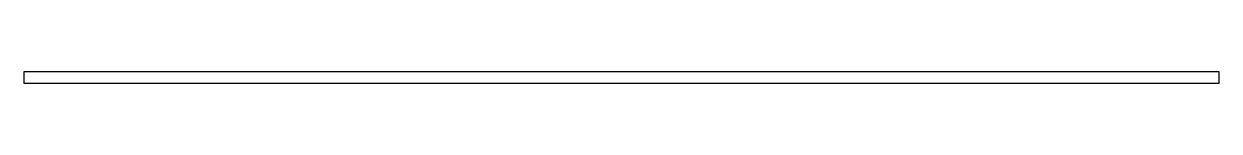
# Model space of a CAD drawing. Header units: millimetres. Extents: x -217 to 108, y -157 to -154.
import ezdxf

# ---------------------------------------------------------------- set-up
doc = ezdxf.new("R2010")
doc.units = ezdxf.units.MM
doc.header["$MEASUREMENT"] = 0
doc.layers.add('Default', color=7, linetype='Continuous', true_color=0x000000)

msp = doc.modelspace()

# ---------------------------------------------------------------- linework, layer by layer
at = {"layer": 'Default'}
for points in [[(108, -154, 273), (-54.5, -154, 273), (-217, -154, 273)], [(-217, -154, 273), (-217, -154, 274.5), (-217, -154, 276)], [(108, -154, 276), (-54.5, -154, 276), (-217, -154, 276)], [(-217, -154, 273), (-217, -155.5, 273), (-217, -157, 273)], [(-217, -154, 276), (-217, -155.5, 276), (-217, -157, 276)], [(108, -157, 273), (108, -155.5, 273), (108, -154, 273)], [(108, -154, 273), (108, -154, 274.5), (108, -154, 276)], [(108, -157, 276), (108, -155.5, 276), (108, -154, 276)], [(-217, -157, 273), (-54.5, -157, 273), (108, -157, 273)], [(-217, -157, 276), (-54.5, -157, 276), (108, -157, 276)], [(-217, -157, 273), (-217, -157, 274.5), (-217, -157, 276)], [(108, -157, 273), (108, -157, 274.5), (108, -157, 276)]]:
    msp.add_open_spline(points, degree=2, dxfattribs=at)

doc.saveas('drawing.dxf')
